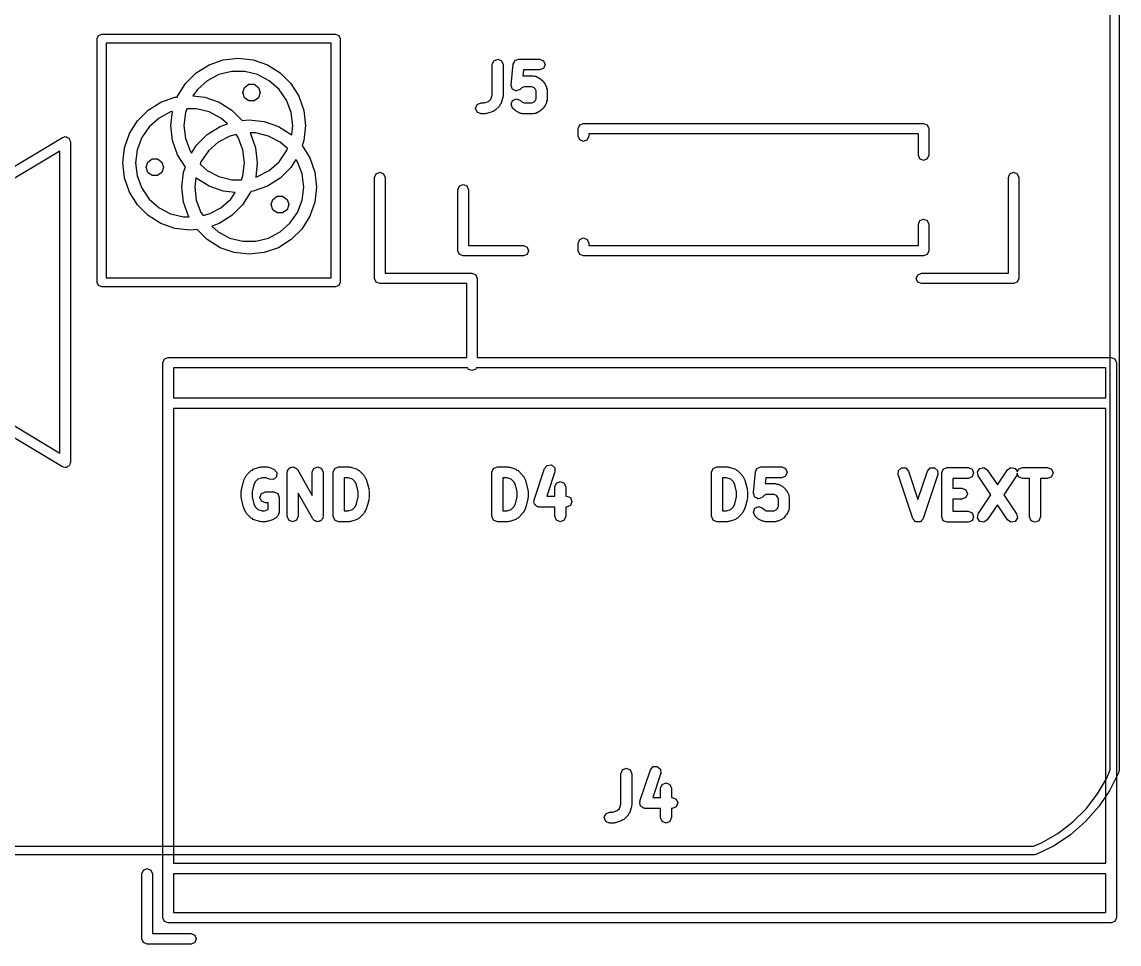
# Model space of a CAD drawing. Extents: x 111.8 to 136.4, y -131 to -94.3.
# Drawn here: x 123.94 to 136.44, y -131.04 to -120.54 of the extents above; entities that cross this region are included whole.
import ezdxf

# ---------------------------------------------------------------- set-up
doc = ezdxf.new("R2010")
doc.units = 0
doc.layers.add('BLACK', color=7, linetype='CONTINUOUS')

msp = doc.modelspace()

# ---------------------------------------------------------------- linework, layer by layer
at = {"layer": 'BLACK', "linetype": 'CONTINUOUS'}
for p, q in [((136.336, -129.053), (136.336, -96.3165)), ((136.436, -96.3066), (136.436, -129.063)), ((124.797, -120.73), (124.812, -120.695)), ((124.812, -120.695), (124.847, -120.68)), ((124.847, -120.68), (127.512, -120.68)), ((127.512, -120.68), (127.548, -120.695)), ((127.548, -120.695), (127.562, -120.73)), ((124.797, -123.505), (124.797, -120.73)), ((124.897, -120.78), (124.897, -123.455)), ((127.462, -120.78), (124.897, -120.78)), ((127.462, -123.455), (127.462, -120.78)), ((127.562, -120.73), (127.562, -123.505)), ((126.07, -121.029), (126.232, -120.973)), ((126.232, -120.973), (126.402, -120.954)), ((126.402, -120.954), (126.573, -120.973)), ((126.573, -120.973), (126.735, -121.029)), ((129.314, -120.981), (129.358, -120.962)), ((129.358, -120.962), (129.403, -120.981)), ((129.557, -120.976), (129.577, -120.97)), ((129.577, -120.97), (129.596, -120.962)), ((129.596, -120.962), (129.835, -120.962)), ((129.835, -120.962), (129.879, -120.981)), ((125.925, -121.121), (126.07, -121.029)), ((126.735, -121.029), (126.88, -121.121)), ((129.296, -121.025), (129.314, -120.981)), ((129.296, -121.372), (129.296, -121.025)), ((129.403, -120.981), (129.421, -121.025)), ((129.421, -121.025), (129.421, -121.382)), ((129.51, -121.257), (129.534, -121.019)), ((129.534, -121.019), (129.544, -121)), ((129.544, -121), (129.552, -120.981)), ((129.552, -120.981), (129.555, -120.979)), ((129.555, -120.979), (129.557, -120.976)), ((129.653, -121.087), (129.646, -121.153)), ((129.835, -121.087), (129.653, -121.087)), ((129.879, -121.069), (129.835, -121.087)), ((129.879, -120.981), (129.897, -121.025)), ((129.897, -121.025), (129.879, -121.069)), ((125.803, -121.242), (125.925, -121.121)), ((126.05, -121.209), (125.938, -121.308)), ((126.182, -121.139), (126.05, -121.209)), ((126.328, -121.104), (126.182, -121.139)), ((126.477, -121.104), (126.328, -121.104)), ((126.623, -121.139), (126.477, -121.104)), ((126.755, -121.209), (126.623, -121.139)), ((126.867, -121.308), (126.755, -121.209)), ((126.88, -121.121), (127.002, -121.242)), ((129.646, -121.153), (129.763, -121.153)), ((129.763, -121.153), (129.777, -121.158)), ((129.777, -121.158), (129.791, -121.159)), ((129.791, -121.159), (129.839, -121.183)), ((129.839, -121.183), (129.845, -121.191)), ((129.845, -121.191), (129.855, -121.195)), ((129.855, -121.195), (129.879, -121.219)), ((129.879, -121.219), (129.883, -121.228)), ((125.712, -121.387), (125.803, -121.242)), ((125.938, -121.308), (125.886, -121.382)), ((126.453, -121.345), (126.472, -121.286)), ((126.472, -121.404), (126.453, -121.345)), ((126.472, -121.286), (126.522, -121.25)), ((126.522, -121.25), (126.583, -121.25)), ((126.583, -121.25), (126.633, -121.286)), ((126.633, -121.286), (126.652, -121.345)), ((126.652, -121.345), (126.633, -121.404)), ((126.952, -121.431), (126.867, -121.308)), ((127.002, -121.242), (127.093, -121.387)), ((129.511, -121.26), (129.51, -121.257)), ((129.51, -121.263), (129.511, -121.26)), ((129.518, -121.282), (129.51, -121.263)), ((129.524, -121.302), (129.518, -121.282)), ((129.527, -121.304), (129.524, -121.302)), ((129.528, -121.307), (129.527, -121.304)), ((129.548, -121.315), (129.528, -121.307)), ((129.566, -121.325), (129.548, -121.315)), ((129.57, -121.324), (129.566, -121.325)), ((129.573, -121.325), (129.57, -121.324)), ((129.592, -121.317), (129.573, -121.325)), ((129.612, -121.311), (129.592, -121.317)), ((129.614, -121.308), (129.612, -121.311)), ((129.617, -121.307), (129.614, -121.308)), ((129.633, -121.29), (129.617, -121.307)), ((129.659, -121.278), (129.633, -121.29)), ((129.748, -121.278), (129.659, -121.278)), ((129.774, -121.29), (129.748, -121.278)), ((129.783, -121.3), (129.774, -121.29)), ((129.796, -121.325), (129.783, -121.3)), ((129.796, -121.415), (129.796, -121.325)), ((129.883, -121.228), (129.89, -121.235)), ((129.89, -121.235), (129.914, -121.283)), ((129.914, -121.283), (129.915, -121.297)), ((129.915, -121.297), (129.921, -121.311)), ((129.921, -121.311), (129.921, -121.43)), ((125.375, -121.546), (125.52, -121.454)), ((125.52, -121.454), (125.682, -121.398)), ((125.682, -121.398), (125.709, -121.395)), ((125.709, -121.395), (125.712, -121.387)), ((125.886, -121.382), (126.023, -121.398)), ((126.023, -121.398), (126.185, -121.454)), ((126.185, -121.454), (126.33, -121.546)), ((126.522, -121.44), (126.472, -121.404)), ((126.583, -121.44), (126.522, -121.44)), ((126.633, -121.404), (126.583, -121.44)), ((127.005, -121.571), (126.952, -121.431)), ((127.093, -121.387), (127.15, -121.549)), ((129.124, -121.481), (129.168, -121.462)), ((129.168, -121.462), (129.205, -121.462)), ((129.205, -121.462), (129.253, -121.446)), ((129.253, -121.446), (129.28, -121.42)), ((129.28, -121.42), (129.296, -121.372)), ((129.394, -121.473), (129.384, -121.484)), ((129.418, -121.402), (129.394, -121.473)), ((129.421, -121.382), (129.417, -121.391)), ((129.417, -121.391), (129.418, -121.402)), ((129.51, -121.477), (129.528, -121.433)), ((129.528, -121.433), (129.573, -121.415)), ((129.573, -121.415), (129.617, -121.433)), ((129.617, -121.433), (129.633, -121.45)), ((129.633, -121.45), (129.659, -121.462)), ((129.659, -121.462), (129.748, -121.462)), ((129.748, -121.462), (129.774, -121.45)), ((129.774, -121.45), (129.783, -121.44)), ((129.783, -121.44), (129.796, -121.415)), ((129.914, -121.458), (129.89, -121.505)), ((129.915, -121.443), (129.914, -121.458)), ((129.921, -121.43), (129.915, -121.443)), ((125.253, -121.667), (125.375, -121.546)), ((125.632, -121.564), (125.5, -121.634)), ((125.654, -121.559), (125.632, -121.564)), ((125.636, -121.72), (125.654, -121.559)), ((125.8, -121.571), (125.782, -121.72)), ((125.816, -121.529), (125.8, -121.571)), ((125.927, -121.529), (125.816, -121.529)), ((126.073, -121.564), (125.927, -121.529)), ((126.205, -121.634), (126.073, -121.564)), ((126.33, -121.546), (126.447, -121.663)), ((127.023, -121.72), (127.005, -121.571)), ((127.15, -121.549), (127.169, -121.72)), ((129.105, -121.525), (129.124, -121.481)), ((129.124, -121.569), (129.105, -121.525)), ((129.168, -121.587), (129.124, -121.569)), ((129.215, -121.587), (129.168, -121.587)), ((129.225, -121.583), (129.215, -121.587)), ((129.235, -121.584), (129.225, -121.583)), ((129.307, -121.56), (129.235, -121.584)), ((129.318, -121.551), (129.307, -121.56)), ((129.331, -121.545), (129.318, -121.551)), ((129.379, -121.498), (129.331, -121.545)), ((129.384, -121.484), (129.379, -121.498)), ((129.528, -121.521), (129.51, -121.477)), ((129.552, -121.545), (129.528, -121.521)), ((129.562, -121.549), (129.552, -121.545)), ((129.568, -121.557), (129.562, -121.549)), ((129.616, -121.581), (129.568, -121.557)), ((129.631, -121.582), (129.616, -121.581)), ((129.644, -121.587), (129.631, -121.582)), ((129.763, -121.587), (129.644, -121.587)), ((129.777, -121.582), (129.763, -121.587)), ((129.791, -121.581), (129.777, -121.582)), ((129.839, -121.557), (129.791, -121.581)), ((129.845, -121.549), (129.839, -121.557)), ((129.855, -121.545), (129.845, -121.549)), ((129.879, -121.521), (129.855, -121.545)), ((129.883, -121.512), (129.879, -121.521)), ((129.89, -121.505), (129.883, -121.512)), ((125.162, -121.812), (125.253, -121.667)), ((125.5, -121.634), (125.388, -121.733)), ((125.655, -121.891), (125.636, -121.72)), ((125.782, -121.72), (125.8, -121.869)), ((126.195, -121.729), (126.28, -121.7)), ((126.28, -121.7), (126.205, -121.634)), ((126.447, -121.663), (126.527, -121.654)), ((126.527, -121.654), (126.698, -121.673)), ((126.698, -121.673), (126.86, -121.729)), ((127.011, -121.826), (127.023, -121.72)), ((127.169, -121.72), (127.15, -121.891)), ((130.275, -121.755), (130.293, -121.713)), ((130.293, -121.713), (130.335, -121.695)), ((130.335, -121.695), (134.21, -121.695)), ((134.21, -121.695), (134.252, -121.713)), ((134.252, -121.713), (134.27, -121.755)), ((124.415, -121.851), (124.43, -121.845)), ((124.43, -121.845), (124.437, -121.848)), ((124.437, -121.848), (124.445, -121.847)), ((124.445, -121.847), (124.458, -121.856)), ((125.105, -121.974), (125.162, -121.812)), ((125.388, -121.733), (125.303, -121.856)), ((125.928, -121.942), (126.05, -121.821)), ((126.05, -121.821), (126.195, -121.729)), ((126.307, -121.839), (126.175, -121.909)), ((126.378, -121.822), (126.307, -121.839)), ((126.402, -121.856), (126.378, -121.822)), ((126.602, -121.804), (126.537, -121.804)), ((126.537, -121.804), (126.543, -121.812)), ((126.543, -121.812), (126.6, -121.974)), ((126.748, -121.839), (126.602, -121.804)), ((126.88, -121.909), (126.748, -121.839)), ((126.86, -121.729), (127.005, -121.821)), ((127.005, -121.821), (127.011, -121.826)), ((130.275, -121.842), (130.275, -121.755)), ((130.293, -121.884), (130.275, -121.842)), ((130.395, -121.842), (130.377, -121.884)), ((134.15, -121.815), (130.395, -121.815)), ((130.395, -121.815), (130.395, -121.842)), ((134.15, -122.056), (134.15, -121.815)), ((134.27, -121.755), (134.27, -122.056)), ((123.49, -122.399), (124.399, -121.854)), ((124.399, -121.854), (124.415, -121.851)), ((124.458, -121.856), (124.472, -121.863)), ((124.472, -121.863), (124.475, -121.87)), ((124.475, -121.87), (124.481, -121.874)), ((124.481, -121.874), (124.484, -121.89)), ((124.484, -121.89), (124.49, -121.905)), ((124.49, -121.905), (124.49, -125.555)), ((125.086, -122.145), (125.105, -121.974)), ((125.303, -121.856), (125.25, -121.996)), ((125.712, -122.053), (125.655, -121.891)), ((125.8, -121.869), (125.853, -122.009)), ((125.87, -122.034), (125.928, -121.942)), ((126.175, -121.909), (126.063, -122.008)), ((126.455, -121.996), (126.402, -121.856)), ((126.6, -121.974), (126.619, -122.145)), ((126.963, -121.982), (126.88, -121.909)), ((127.15, -121.891), (127.13, -121.947)), ((127.13, -121.947), (127.218, -122.087)), ((130.335, -121.902), (130.293, -121.884)), ((130.377, -121.884), (130.335, -121.902)), ((124.37, -122.011), (123.461, -122.556)), ((124.37, -125.449), (124.37, -122.011)), ((125.25, -121.996), (125.232, -122.145)), ((125.372, -122.136), (125.422, -122.1)), ((125.422, -122.1), (125.483, -122.1)), ((125.483, -122.1), (125.533, -122.136)), ((125.8, -122.193), (125.712, -122.053)), ((125.853, -122.009), (125.87, -122.034)), ((126.063, -122.008), (125.978, -122.131)), ((126.473, -122.145), (126.455, -121.996)), ((126.867, -122.132), (126.952, -122.009)), ((126.952, -122.009), (126.963, -121.982)), ((127.218, -122.087), (127.275, -122.249)), ((134.168, -122.098), (134.15, -122.056)), ((134.21, -122.116), (134.168, -122.098)), ((134.252, -122.098), (134.21, -122.116)), ((134.27, -122.056), (134.252, -122.098)), ((125.105, -122.316), (125.086, -122.145)), ((125.232, -122.145), (125.25, -122.294)), ((125.352, -122.195), (125.372, -122.136)), ((125.372, -122.254), (125.352, -122.195)), ((125.533, -122.136), (125.552, -122.195)), ((125.552, -122.195), (125.533, -122.254)), ((125.78, -122.249), (125.8, -122.193)), ((125.978, -122.131), (125.967, -122.158)), ((125.967, -122.158), (126.05, -122.231)), ((126.455, -122.294), (126.473, -122.145)), ((126.619, -122.145), (126.601, -122.306)), ((126.755, -122.231), (126.867, -122.132)), ((127.002, -122.198), (126.88, -122.319)), ((127.06, -122.106), (127.002, -122.198)), ((127.077, -122.131), (127.06, -122.106)), ((127.13, -122.271), (127.077, -122.131)), ((125.162, -122.478), (125.105, -122.316)), ((125.25, -122.294), (125.303, -122.434)), ((125.422, -122.29), (125.372, -122.254)), ((125.483, -122.29), (125.422, -122.29)), ((125.533, -122.254), (125.483, -122.29)), ((125.761, -122.42), (125.78, -122.249)), ((125.919, -122.314), (125.907, -122.42)), ((125.925, -122.319), (125.919, -122.314)), ((126.07, -122.411), (125.925, -122.319)), ((126.05, -122.231), (126.182, -122.301)), ((126.182, -122.301), (126.328, -122.336)), ((126.328, -122.336), (126.439, -122.336)), ((126.439, -122.336), (126.455, -122.294)), ((126.601, -122.306), (126.623, -122.301)), ((126.623, -122.301), (126.755, -122.231)), ((126.88, -122.319), (126.735, -122.411)), ((127.148, -122.42), (127.13, -122.271)), ((127.275, -122.249), (127.294, -122.42)), ((127.955, -122.31), (127.973, -122.268)), ((127.955, -123.46), (127.955, -122.31)), ((127.973, -122.268), (128.015, -122.25)), ((128.015, -122.25), (128.057, -122.268)), ((128.057, -122.268), (128.075, -122.31)), ((128.075, -122.31), (128.075, -123.4)), ((135.175, -122.31), (135.193, -122.268)), ((135.175, -123.4), (135.175, -122.31)), ((135.193, -122.268), (135.235, -122.25)), ((135.235, -122.25), (135.277, -122.268)), ((135.277, -122.268), (135.295, -122.31)), ((135.295, -122.31), (135.295, -123.46)), ((125.303, -122.434), (125.388, -122.557)), ((125.78, -122.591), (125.761, -122.42)), ((125.907, -122.42), (125.925, -122.569)), ((126.232, -122.467), (126.07, -122.411)), ((126.369, -122.483), (126.232, -122.467)), ((126.546, -122.47), (126.543, -122.478)), ((126.573, -122.467), (126.546, -122.47)), ((126.735, -122.411), (126.573, -122.467)), ((127.13, -122.569), (127.148, -122.42)), ((127.294, -122.42), (127.275, -122.591)), ((128.905, -122.45), (128.923, -122.408)), ((128.905, -123.145), (128.905, -122.45)), ((128.923, -122.408), (128.965, -122.39)), ((128.965, -122.39), (129.007, -122.408)), ((129.007, -122.408), (129.025, -122.45)), ((129.025, -122.45), (129.025, -123.085)), ((125.253, -122.623), (125.162, -122.478)), ((125.388, -122.557), (125.5, -122.656)), ((125.837, -122.753), (125.78, -122.591)), ((125.925, -122.569), (125.978, -122.709)), ((126.205, -122.656), (126.317, -122.557)), ((126.317, -122.557), (126.369, -122.483)), ((126.543, -122.478), (126.452, -122.623)), ((126.777, -122.62), (126.797, -122.561)), ((126.797, -122.561), (126.847, -122.525)), ((126.847, -122.525), (126.908, -122.525)), ((126.908, -122.525), (126.958, -122.561)), ((126.958, -122.561), (126.977, -122.62)), ((127.077, -122.709), (127.13, -122.569)), ((127.275, -122.591), (127.218, -122.753)), ((125.375, -122.744), (125.253, -122.623)), ((125.5, -122.656), (125.632, -122.726)), ((125.978, -122.709), (126.002, -122.743)), ((126.073, -122.726), (126.205, -122.656)), ((126.452, -122.623), (126.33, -122.744)), ((126.797, -122.679), (126.777, -122.62)), ((126.847, -122.715), (126.797, -122.679)), ((126.908, -122.715), (126.847, -122.715)), ((126.958, -122.679), (126.908, -122.715)), ((126.977, -122.62), (126.958, -122.679)), ((126.992, -122.832), (127.077, -122.709)), ((125.52, -122.836), (125.375, -122.744)), ((125.682, -122.892), (125.52, -122.836)), ((125.632, -122.726), (125.778, -122.761)), ((125.778, -122.761), (125.843, -122.761)), ((125.843, -122.761), (125.837, -122.753)), ((126.002, -122.743), (126.073, -122.726)), ((126.185, -122.836), (126.1, -122.865)), ((126.33, -122.744), (126.185, -122.836)), ((126.88, -122.931), (126.992, -122.832)), ((127.218, -122.753), (127.127, -122.898)), ((134.15, -122.844), (134.168, -122.802)), ((134.15, -123.085), (134.15, -122.844)), ((134.168, -122.802), (134.21, -122.784)), ((134.21, -122.784), (134.252, -122.802)), ((134.252, -122.802), (134.27, -122.844)), ((134.27, -122.844), (134.27, -123.145)), ((125.852, -122.911), (125.682, -122.892)), ((125.933, -122.902), (125.852, -122.911)), ((126.05, -123.019), (125.933, -122.902)), ((126.1, -122.865), (126.175, -122.931)), ((126.175, -122.931), (126.307, -123.001)), ((126.748, -123.001), (126.88, -122.931)), ((127.127, -122.898), (127.005, -123.019)), ((126.195, -123.111), (126.05, -123.019)), ((126.307, -123.001), (126.453, -123.036)), ((126.453, -123.036), (126.602, -123.036)), ((126.602, -123.036), (126.748, -123.001)), ((127.005, -123.019), (126.86, -123.111)), ((129.025, -123.085), (129.65, -123.085)), ((129.65, -123.085), (129.692, -123.103)), ((130.275, -123.058), (130.293, -123.016)), ((130.275, -123.145), (130.275, -123.058)), ((130.293, -123.016), (130.335, -122.998)), ((130.335, -122.998), (130.377, -123.016)), ((130.377, -123.016), (130.395, -123.058)), ((130.395, -123.058), (130.395, -123.085)), ((130.395, -123.085), (134.15, -123.085)), ((126.357, -123.167), (126.195, -123.111)), ((126.527, -123.186), (126.357, -123.167)), ((126.698, -123.167), (126.527, -123.186)), ((126.86, -123.111), (126.698, -123.167)), ((128.923, -123.187), (128.905, -123.145)), ((128.905, -123.145), (128.905, -123.145)), ((128.965, -123.205), (128.923, -123.187)), ((129.65, -123.205), (128.965, -123.205)), ((129.692, -123.187), (129.65, -123.205)), ((129.692, -123.103), (129.71, -123.145)), ((129.71, -123.145), (129.692, -123.187)), ((130.293, -123.187), (130.275, -123.145)), ((130.335, -123.205), (130.293, -123.187)), ((134.21, -123.205), (130.335, -123.205)), ((134.252, -123.187), (134.21, -123.205)), ((134.27, -123.145), (134.252, -123.187)), ((124.897, -123.455), (127.462, -123.455)), ((127.973, -123.502), (127.955, -123.46)), ((128.075, -123.4), (129.065, -123.4)), ((129.065, -123.4), (129.107, -123.418)), ((129.107, -123.418), (129.125, -123.46)), ((129.125, -123.46), (129.125, -124.36)), ((134.125, -123.46), (134.143, -123.418)), ((134.143, -123.502), (134.125, -123.46)), ((134.143, -123.418), (134.185, -123.4)), ((134.185, -123.4), (135.175, -123.4)), ((135.295, -123.46), (135.277, -123.502)), ((124.812, -123.54), (124.797, -123.505)), ((124.847, -123.555), (124.812, -123.54)), ((127.512, -123.555), (124.847, -123.555)), ((127.548, -123.54), (127.512, -123.555)), ((127.562, -123.505), (127.548, -123.54)), ((128.015, -123.52), (127.973, -123.502)), ((129.005, -123.52), (128.015, -123.52)), ((129.005, -124.36), (129.005, -123.52)), ((134.185, -123.52), (134.143, -123.502)), ((135.235, -123.52), (134.185, -123.52)), ((135.277, -123.502), (135.235, -123.52)), ((125.545, -124.42), (125.563, -124.378)), ((125.545, -130.74), (125.545, -124.42)), ((125.563, -124.378), (125.605, -124.36)), ((125.605, -124.36), (129.005, -124.36)), ((129.125, -124.36), (136.345, -124.36)), ((136.345, -124.36), (136.387, -124.378)), ((136.387, -124.378), (136.405, -124.42)), ((136.405, -124.42), (136.405, -130.74)), ((129.017, -124.48), (125.665, -124.48)), ((125.665, -124.48), (125.665, -124.82)), ((129.023, -124.492), (129.017, -124.48)), ((129.065, -124.51), (129.023, -124.492)), ((129.107, -124.492), (129.065, -124.51)), ((129.113, -124.48), (129.107, -124.492)), ((136.285, -124.48), (129.113, -124.48)), ((136.285, -124.82), (136.285, -124.48)), ((125.665, -124.82), (136.285, -124.82)), ((123.461, -124.904), (124.37, -125.449)), ((125.665, -124.94), (125.665, -130.12)), ((136.285, -124.94), (125.665, -124.94)), ((136.285, -130.12), (136.285, -124.94)), ((124.399, -125.606), (123.49, -125.061)), ((124.472, -125.597), (124.458, -125.604)), ((124.475, -125.59), (124.472, -125.597)), ((124.481, -125.586), (124.475, -125.59)), ((124.484, -125.57), (124.481, -125.586)), ((124.49, -125.555), (124.484, -125.57)), ((129.892, -125.625), (129.923, -125.589)), ((129.923, -125.589), (129.971, -125.585)), ((129.971, -125.585), (130.007, -125.617)), ((124.415, -125.609), (124.399, -125.606)), ((124.43, -125.615), (124.415, -125.609)), ((124.437, -125.612), (124.43, -125.615)), ((124.445, -125.613), (124.437, -125.612)), ((124.458, -125.604), (124.445, -125.613)), ((126.466, -125.759), (126.49, -125.712)), ((126.49, -125.712), (126.498, -125.705)), ((126.498, -125.705), (126.502, -125.696)), ((126.502, -125.696), (126.549, -125.648)), ((126.549, -125.648), (126.563, -125.642)), ((126.563, -125.642), (126.574, -125.633)), ((126.574, -125.633), (126.645, -125.609)), ((126.645, -125.609), (126.655, -125.61)), ((126.655, -125.61), (126.665, -125.606)), ((126.665, -125.606), (126.736, -125.606)), ((126.736, -125.606), (126.75, -125.611)), ((126.75, -125.611), (126.764, -125.612)), ((126.764, -125.612), (126.812, -125.636)), ((126.84, -125.72), (126.804, -125.751)), ((126.812, -125.636), (126.843, -125.672)), ((126.843, -125.672), (126.84, -125.72)), ((126.96, -125.668), (126.963, -125.66)), ((126.96, -126.168), (126.96, -125.668)), ((126.962, -125.652), (126.972, -125.639)), ((126.963, -125.66), (126.962, -125.652)), ((126.972, -125.639), (126.978, -125.624)), ((126.978, -125.624), (126.986, -125.621)), ((126.986, -125.621), (126.991, -125.614)), ((126.991, -125.614), (127.007, -125.612)), ((127.007, -125.612), (127.022, -125.606)), ((127.022, -125.606), (127.03, -125.609)), ((127.03, -125.609), (127.039, -125.608)), ((127.039, -125.608), (127.051, -125.618)), ((127.051, -125.618), (127.066, -125.624)), ((127.066, -125.624), (127.07, -125.632)), ((127.07, -125.632), (127.076, -125.637)), ((127.076, -125.637), (127.245, -125.933)), ((127.245, -125.668), (127.264, -125.624)), ((127.245, -125.933), (127.245, -125.668)), ((127.264, -125.624), (127.308, -125.606)), ((127.308, -125.606), (127.352, -125.624)), ((127.352, -125.624), (127.37, -125.668)), ((127.37, -125.668), (127.37, -126.168)), ((127.483, -125.668), (127.502, -125.624)), ((127.483, -126.168), (127.483, -125.668)), ((127.502, -125.624), (127.546, -125.606)), ((127.546, -125.606), (127.665, -125.606)), ((127.665, -125.606), (127.675, -125.61)), ((127.675, -125.61), (127.685, -125.609)), ((127.685, -125.609), (127.756, -125.633)), ((127.756, -125.633), (127.767, -125.642)), ((127.767, -125.642), (127.781, -125.648)), ((127.781, -125.648), (127.828, -125.696)), ((127.828, -125.696), (127.832, -125.705)), ((127.832, -125.705), (127.84, -125.712)), ((127.84, -125.712), (127.864, -125.759)), ((129.293, -125.668), (129.312, -125.624)), ((129.293, -126.168), (129.293, -125.668)), ((129.312, -125.624), (129.356, -125.606)), ((129.356, -125.606), (129.475, -125.606)), ((129.475, -125.606), (129.485, -125.61)), ((129.485, -125.61), (129.495, -125.609)), ((129.495, -125.609), (129.566, -125.633)), ((129.566, -125.633), (129.577, -125.642)), ((129.577, -125.642), (129.591, -125.648)), ((129.591, -125.648), (129.638, -125.696)), ((129.638, -125.696), (129.642, -125.705)), ((129.642, -125.705), (129.65, -125.712)), ((129.65, -125.712), (129.674, -125.759)), ((129.773, -125.982), (129.892, -125.625)), ((130.01, -125.664), (129.919, -125.939)), ((130.007, -125.617), (130.01, -125.664)), ((131.793, -125.668), (131.812, -125.624)), ((131.793, -126.168), (131.793, -125.668)), ((131.812, -125.624), (131.856, -125.606)), ((131.856, -125.606), (131.975, -125.606)), ((131.975, -125.606), (131.985, -125.61)), ((131.985, -125.61), (131.995, -125.609)), ((131.995, -125.609), (132.066, -125.633)), ((132.066, -125.633), (132.077, -125.642)), ((132.077, -125.642), (132.091, -125.648)), ((132.091, -125.648), (132.138, -125.696)), ((132.138, -125.696), (132.142, -125.705)), ((132.142, -125.705), (132.15, -125.712)), ((132.15, -125.712), (132.174, -125.759)), ((132.27, -125.9), (132.294, -125.662)), ((132.294, -125.662), (132.304, -125.644)), ((132.304, -125.644), (132.312, -125.624)), ((132.312, -125.624), (132.315, -125.623)), ((132.315, -125.623), (132.316, -125.62)), ((132.316, -125.62), (132.337, -125.614)), ((132.337, -125.614), (132.356, -125.606)), ((132.356, -125.606), (132.594, -125.606)), ((132.594, -125.606), (132.638, -125.624)), ((132.638, -125.713), (132.594, -125.731)), ((132.638, -125.624), (132.657, -125.668)), ((132.657, -125.668), (132.638, -125.713)), ((133.919, -125.695), (133.923, -125.647)), ((134.086, -126.195), (133.919, -125.695)), ((133.923, -125.647), (133.959, -125.616)), ((133.959, -125.616), (134.007, -125.619)), ((134.007, -125.619), (134.038, -125.655)), ((134.038, -125.655), (134.145, -125.977)), ((134.145, -125.977), (134.253, -125.655)), ((134.371, -125.695), (134.205, -126.195)), ((134.253, -125.655), (134.284, -125.619)), ((134.284, -125.619), (134.332, -125.616)), ((134.332, -125.616), (134.368, -125.647)), ((134.368, -125.647), (134.371, -125.695)), ((134.416, -125.675), (134.434, -125.631)), ((134.416, -126.175), (134.416, -125.675)), ((134.434, -125.631), (134.479, -125.612)), ((134.479, -125.612), (134.717, -125.612)), ((134.717, -125.612), (134.761, -125.631)), ((134.761, -125.719), (134.717, -125.737)), ((134.761, -125.631), (134.779, -125.675)), ((134.779, -125.675), (134.761, -125.719)), ((134.822, -125.663), (134.849, -125.623)), ((134.831, -125.709), (134.822, -125.663)), ((134.975, -125.925), (134.831, -125.709)), ((134.849, -125.623), (134.896, -125.614)), ((134.896, -125.614), (134.935, -125.64)), ((134.935, -125.64), (135.05, -125.812)), ((135.05, -125.812), (135.165, -125.64)), ((135.269, -125.709), (135.125, -125.925)), ((135.165, -125.64), (135.204, -125.614)), ((135.204, -125.614), (135.251, -125.623)), ((135.251, -125.623), (135.278, -125.663)), ((135.275, -125.679), (135.269, -125.709)), ((135.292, -125.719), (135.275, -125.679)), ((135.278, -125.664), (135.292, -125.631)), ((135.278, -125.663), (135.278, -125.664)), ((135.292, -125.631), (135.336, -125.612)), ((135.336, -125.737), (135.292, -125.719)), ((135.336, -125.612), (135.621, -125.612)), ((135.621, -125.612), (135.666, -125.631)), ((135.666, -125.719), (135.621, -125.737)), ((135.666, -125.631), (135.684, -125.675)), ((135.684, -125.675), (135.666, -125.719)), ((126.438, -125.867), (126.462, -125.772)), ((126.462, -125.772), (126.466, -125.766)), ((126.466, -125.766), (126.466, -125.759)), ((126.581, -125.809), (126.561, -125.89)), ((126.597, -125.777), (126.581, -125.809)), ((126.627, -125.747), (126.597, -125.777)), ((126.675, -125.731), (126.627, -125.747)), ((126.722, -125.731), (126.675, -125.731)), ((126.756, -125.748), (126.722, -125.731)), ((126.804, -125.751), (126.756, -125.748)), ((127.655, -125.731), (127.608, -125.731)), ((127.608, -125.731), (127.608, -126.106)), ((127.703, -125.747), (127.655, -125.731)), ((127.733, -125.777), (127.703, -125.747)), ((127.749, -125.809), (127.733, -125.777)), ((127.769, -125.89), (127.749, -125.809)), ((127.864, -125.759), (127.864, -125.766)), ((127.864, -125.766), (127.868, -125.772)), ((127.868, -125.772), (127.892, -125.867)), ((129.465, -125.731), (129.418, -125.731)), ((129.418, -125.731), (129.418, -126.106)), ((129.513, -125.747), (129.465, -125.731)), ((129.543, -125.777), (129.513, -125.747)), ((129.559, -125.809), (129.543, -125.777)), ((129.579, -125.89), (129.559, -125.809)), ((129.674, -125.759), (129.674, -125.766)), ((129.674, -125.766), (129.678, -125.772)), ((129.678, -125.772), (129.702, -125.867)), ((130.008, -125.835), (130.026, -125.791)), ((130.008, -125.939), (130.008, -125.835)), ((130.026, -125.791), (130.07, -125.772)), ((130.07, -125.772), (130.114, -125.791)), ((130.114, -125.791), (130.133, -125.835)), ((130.133, -125.835), (130.133, -125.939)), ((131.965, -125.731), (131.918, -125.731)), ((131.918, -125.731), (131.918, -126.106)), ((132.013, -125.747), (131.965, -125.731)), ((132.043, -125.777), (132.013, -125.747)), ((132.059, -125.809), (132.043, -125.777)), ((132.079, -125.89), (132.059, -125.809)), ((132.174, -125.759), (132.174, -125.766)), ((132.174, -125.766), (132.178, -125.772)), ((132.178, -125.772), (132.202, -125.867)), ((132.413, -125.731), (132.406, -125.796)), ((132.406, -125.796), (132.523, -125.796)), ((132.594, -125.731), (132.413, -125.731)), ((132.523, -125.796), (132.536, -125.802)), ((132.536, -125.802), (132.551, -125.803)), ((132.551, -125.803), (132.598, -125.827)), ((132.598, -125.827), (132.605, -125.834)), ((132.605, -125.834), (132.614, -125.838)), ((132.614, -125.838), (132.638, -125.862)), ((134.717, -125.737), (134.541, -125.737)), ((134.541, -125.737), (134.541, -125.85)), ((135.416, -125.737), (135.336, -125.737)), ((135.416, -126.175), (135.416, -125.737)), ((135.621, -125.737), (135.541, -125.737)), ((135.541, -125.737), (135.541, -126.175)), ((126.436, -125.883), (126.439, -125.875)), ((126.436, -125.954), (126.436, -125.883)), ((126.439, -125.961), (126.436, -125.954)), ((126.439, -125.875), (126.438, -125.867)), ((126.438, -125.969), (126.439, -125.961)), ((126.462, -126.064), (126.438, -125.969)), ((126.561, -125.89), (126.561, -125.946)), ((126.561, -125.946), (126.581, -126.027)), ((126.65, -125.954), (126.668, -125.91)), ((126.668, -125.998), (126.65, -125.954)), ((126.668, -125.91), (126.713, -125.892)), ((126.713, -125.892), (126.808, -125.892)), ((126.808, -125.892), (126.852, -125.91)), ((126.852, -125.91), (126.87, -125.954)), ((126.87, -125.954), (126.87, -126.121)), ((127.254, -126.199), (127.085, -125.904)), ((127.085, -125.904), (127.085, -126.168)), ((127.749, -126.027), (127.769, -125.946)), ((127.769, -125.946), (127.769, -125.89)), ((127.892, -125.969), (127.868, -126.064)), ((127.892, -125.867), (127.891, -125.875)), ((127.891, -125.875), (127.894, -125.883)), ((127.894, -125.954), (127.891, -125.961)), ((127.891, -125.961), (127.892, -125.969)), ((127.894, -125.883), (127.894, -125.954)), ((129.559, -126.027), (129.579, -125.946)), ((129.579, -125.946), (129.579, -125.89)), ((129.702, -125.969), (129.678, -126.064)), ((129.702, -125.867), (129.701, -125.875)), ((129.701, -125.875), (129.704, -125.883)), ((129.704, -125.954), (129.701, -125.961)), ((129.701, -125.961), (129.702, -125.969)), ((129.704, -125.883), (129.704, -125.954)), ((129.919, -125.939), (130.008, -125.939)), ((130.133, -125.939), (130.142, -125.939)), ((130.142, -125.939), (130.186, -125.957)), ((130.186, -125.957), (130.204, -126.002)), ((132.059, -126.027), (132.079, -125.946)), ((132.079, -125.946), (132.079, -125.89)), ((132.202, -125.969), (132.178, -126.064)), ((132.202, -125.867), (132.201, -125.875)), ((132.201, -125.875), (132.204, -125.883)), ((132.204, -125.954), (132.201, -125.961)), ((132.201, -125.961), (132.202, -125.969)), ((132.204, -125.883), (132.204, -125.954)), ((132.271, -125.903), (132.27, -125.9)), ((132.27, -125.906), (132.271, -125.903)), ((132.278, -125.926), (132.27, -125.906)), ((132.284, -125.946), (132.278, -125.926)), ((132.287, -125.948), (132.284, -125.946)), ((132.288, -125.951), (132.287, -125.948)), ((132.307, -125.959), (132.288, -125.951)), ((132.326, -125.969), (132.307, -125.959)), ((132.329, -125.968), (132.326, -125.969)), ((132.332, -125.969), (132.329, -125.968)), ((132.352, -125.961), (132.332, -125.969)), ((132.372, -125.955), (132.352, -125.961)), ((132.373, -125.952), (132.372, -125.955)), ((132.376, -125.951), (132.373, -125.952)), ((132.393, -125.934), (132.376, -125.951)), ((132.418, -125.921), (132.393, -125.934)), ((132.508, -125.921), (132.418, -125.921)), ((132.533, -125.934), (132.508, -125.921)), ((132.543, -125.943), (132.533, -125.934)), ((132.555, -125.969), (132.543, -125.943)), ((132.555, -126.058), (132.555, -125.969)), ((132.638, -125.862), (132.642, -125.872)), ((132.642, -125.872), (132.65, -125.878)), ((132.65, -125.878), (132.674, -125.926)), ((132.674, -125.926), (132.675, -125.941)), ((132.675, -125.941), (132.68, -125.954)), ((132.68, -125.954), (132.68, -126.073)), ((134.541, -125.85), (134.645, -125.85)), ((134.645, -125.85), (134.689, -125.869)), ((134.689, -125.957), (134.645, -125.975)), ((134.689, -125.869), (134.708, -125.913)), ((134.708, -125.913), (134.689, -125.957)), ((134.831, -126.14), (134.975, -125.925)), ((135.125, -125.925), (135.269, -126.14)), ((126.466, -126.07), (126.462, -126.064)), ((126.466, -126.077), (126.466, -126.07)), ((126.49, -126.125), (126.466, -126.077)), ((126.581, -126.027), (126.597, -126.06)), ((126.597, -126.06), (126.627, -126.09)), ((126.627, -126.09), (126.675, -126.106)), ((126.713, -126.017), (126.668, -125.998)), ((126.702, -126.106), (126.745, -126.092)), ((126.745, -126.017), (126.713, -126.017)), ((126.745, -126.092), (126.745, -126.017)), ((127.655, -126.106), (127.703, -126.09)), ((127.703, -126.09), (127.733, -126.06)), ((127.733, -126.06), (127.749, -126.027)), ((127.864, -126.077), (127.84, -126.125)), ((127.868, -126.064), (127.864, -126.07)), ((127.864, -126.07), (127.864, -126.077)), ((129.465, -126.106), (129.513, -126.09)), ((129.513, -126.09), (129.543, -126.06)), ((129.543, -126.06), (129.559, -126.027)), ((129.674, -126.077), (129.65, -126.125)), ((129.678, -126.064), (129.674, -126.07)), ((129.674, -126.07), (129.674, -126.077)), ((129.77, -126.002), (129.774, -125.992)), ((129.775, -126.015), (129.77, -126.002)), ((129.774, -125.992), (129.773, -125.982)), ((129.776, -126.03), (129.775, -126.015)), ((129.784, -126.036), (129.776, -126.03)), ((129.788, -126.046), (129.784, -126.036)), ((129.801, -126.051), (129.788, -126.046)), ((129.812, -126.061), (129.801, -126.051)), ((129.823, -126.06), (129.812, -126.061)), ((129.832, -126.064), (129.823, -126.06)), ((130.008, -126.064), (129.832, -126.064)), ((130.008, -126.168), (130.008, -126.064)), ((130.142, -126.064), (130.133, -126.064)), ((130.133, -126.064), (130.133, -126.168)), ((130.186, -126.046), (130.142, -126.064)), ((130.204, -126.002), (130.186, -126.046)), ((131.965, -126.106), (132.013, -126.09)), ((132.013, -126.09), (132.043, -126.06)), ((132.043, -126.06), (132.059, -126.027)), ((132.174, -126.077), (132.15, -126.125)), ((132.178, -126.064), (132.174, -126.07)), ((132.174, -126.07), (132.174, -126.077)), ((132.27, -126.121), (132.288, -126.076)), ((132.288, -126.076), (132.332, -126.058)), ((132.332, -126.058), (132.376, -126.076)), ((132.376, -126.076), (132.393, -126.093)), ((132.393, -126.093), (132.418, -126.106)), ((132.508, -126.106), (132.533, -126.093)), ((132.533, -126.093), (132.543, -126.084)), ((132.543, -126.084), (132.555, -126.058)), ((132.675, -126.087), (132.674, -126.101)), ((132.68, -126.073), (132.675, -126.087)), ((134.645, -125.975), (134.541, -125.975)), ((134.541, -125.975), (134.541, -126.112)), ((135.05, -126.037), (134.935, -126.209)), ((135.165, -126.209), (135.05, -126.037)), ((126.498, -126.132), (126.49, -126.125)), ((126.502, -126.141), (126.498, -126.132)), ((126.549, -126.189), (126.502, -126.141)), ((126.563, -126.194), (126.549, -126.189)), ((126.574, -126.204), (126.563, -126.194)), ((126.645, -126.228), (126.574, -126.204)), ((126.675, -126.106), (126.702, -126.106)), ((126.804, -126.204), (126.732, -126.228)), ((126.815, -126.194), (126.804, -126.204)), ((126.828, -126.189), (126.815, -126.194)), ((126.852, -126.165), (126.828, -126.189)), ((126.86, -126.145), (126.852, -126.165)), ((126.87, -126.121), (126.86, -126.145)), ((126.978, -126.213), (126.96, -126.168)), ((127.022, -126.231), (126.978, -126.213)), ((127.066, -126.213), (127.022, -126.231)), ((127.085, -126.168), (127.066, -126.213)), ((127.26, -126.205), (127.254, -126.199)), ((127.264, -126.213), (127.26, -126.205)), ((127.279, -126.219), (127.264, -126.213)), ((127.291, -126.229), (127.279, -126.219)), ((127.339, -126.223), (127.323, -126.225)), ((127.344, -126.216), (127.339, -126.223)), ((127.352, -126.213), (127.344, -126.216)), ((127.358, -126.198), (127.352, -126.213)), ((127.368, -126.185), (127.358, -126.198)), ((127.37, -126.168), (127.367, -126.176)), ((127.367, -126.176), (127.368, -126.185)), ((127.502, -126.213), (127.483, -126.168)), ((127.483, -126.168), (127.483, -126.168)), ((127.546, -126.231), (127.502, -126.213)), ((127.608, -126.106), (127.655, -126.106)), ((127.756, -126.204), (127.685, -126.228)), ((127.767, -126.194), (127.756, -126.204)), ((127.781, -126.189), (127.767, -126.194)), ((127.828, -126.141), (127.781, -126.189)), ((127.832, -126.132), (127.828, -126.141)), ((127.84, -126.125), (127.832, -126.132)), ((129.312, -126.213), (129.293, -126.168)), ((129.293, -126.168), (129.293, -126.168)), ((129.356, -126.231), (129.312, -126.213)), ((129.418, -126.106), (129.465, -126.106)), ((129.566, -126.204), (129.495, -126.228)), ((129.577, -126.194), (129.566, -126.204)), ((129.591, -126.189), (129.577, -126.194)), ((129.638, -126.141), (129.591, -126.189)), ((129.642, -126.132), (129.638, -126.141)), ((129.65, -126.125), (129.642, -126.132)), ((130.026, -126.213), (130.008, -126.168)), ((130.07, -126.231), (130.026, -126.213)), ((130.114, -126.213), (130.07, -126.231)), ((130.133, -126.168), (130.114, -126.213)), ((131.812, -126.213), (131.793, -126.168)), ((131.793, -126.168), (131.793, -126.168)), ((131.856, -126.231), (131.812, -126.213)), ((131.918, -126.106), (131.965, -126.106)), ((132.066, -126.204), (131.995, -126.228)), ((132.077, -126.194), (132.066, -126.204)), ((132.091, -126.189), (132.077, -126.194)), ((132.138, -126.141), (132.091, -126.189)), ((132.142, -126.132), (132.138, -126.141)), ((132.15, -126.125), (132.142, -126.132)), ((132.288, -126.165), (132.27, -126.121)), ((132.312, -126.189), (132.288, -126.165)), ((132.321, -126.193), (132.312, -126.189)), ((132.328, -126.2), (132.321, -126.193)), ((132.376, -126.224), (132.328, -126.2)), ((132.39, -126.225), (132.376, -126.224)), ((132.418, -126.106), (132.508, -126.106)), ((132.551, -126.224), (132.536, -126.225)), ((132.598, -126.2), (132.551, -126.224)), ((132.605, -126.193), (132.598, -126.2)), ((132.614, -126.189), (132.605, -126.193)), ((132.638, -126.165), (132.614, -126.189)), ((132.642, -126.155), (132.638, -126.165)), ((132.65, -126.149), (132.642, -126.155)), ((132.674, -126.101), (132.65, -126.149)), ((134.089, -126.198), (134.086, -126.195)), ((134.089, -126.203), (134.089, -126.198)), ((134.104, -126.216), (134.089, -126.203)), ((134.117, -126.231), (134.104, -126.216)), ((134.186, -126.216), (134.173, -126.231)), ((134.201, -126.203), (134.186, -126.216)), ((134.205, -126.195), (134.201, -126.198)), ((134.201, -126.198), (134.201, -126.203)), ((134.434, -126.219), (134.416, -126.175)), ((134.479, -126.237), (134.434, -126.219)), ((134.541, -126.112), (134.717, -126.112)), ((134.717, -126.112), (134.761, -126.131)), ((134.761, -126.219), (134.717, -126.237)), ((134.761, -126.131), (134.779, -126.175)), ((134.779, -126.175), (134.761, -126.219)), ((134.822, -126.187), (134.831, -126.14)), ((134.849, -126.227), (134.822, -126.187)), ((134.935, -126.209), (134.896, -126.236)), ((135.204, -126.236), (135.165, -126.209)), ((135.278, -126.187), (135.251, -126.227)), ((135.269, -126.14), (135.278, -126.187)), ((135.434, -126.219), (135.416, -126.175)), ((135.479, -126.237), (135.434, -126.219)), ((135.523, -126.219), (135.479, -126.237)), ((135.541, -126.175), (135.523, -126.219)), ((126.655, -126.227), (126.645, -126.228)), ((126.665, -126.231), (126.655, -126.227)), ((126.713, -126.231), (126.665, -126.231)), ((126.722, -126.227), (126.713, -126.231)), ((126.732, -126.228), (126.722, -126.227)), ((127.3, -126.228), (127.291, -126.229)), ((127.308, -126.231), (127.3, -126.228)), ((127.323, -126.225), (127.308, -126.231)), ((127.665, -126.231), (127.546, -126.231)), ((127.675, -126.227), (127.665, -126.231)), ((127.685, -126.228), (127.675, -126.227)), ((129.475, -126.231), (129.356, -126.231)), ((129.485, -126.227), (129.475, -126.231)), ((129.495, -126.228), (129.485, -126.227)), ((131.975, -126.231), (131.856, -126.231)), ((131.985, -126.227), (131.975, -126.231)), ((131.995, -126.228), (131.985, -126.227)), ((132.404, -126.231), (132.39, -126.225)), ((132.523, -126.231), (132.404, -126.231)), ((132.536, -126.225), (132.523, -126.231)), ((134.122, -126.231), (134.117, -126.231)), ((134.125, -126.234), (134.122, -126.231)), ((134.145, -126.233), (134.125, -126.234)), ((134.165, -126.234), (134.145, -126.233)), ((134.169, -126.231), (134.165, -126.234)), ((134.173, -126.231), (134.169, -126.231)), ((134.717, -126.237), (134.479, -126.237)), ((134.896, -126.236), (134.849, -126.227)), ((135.251, -126.227), (135.204, -126.236)), ((130.761, -129.1), (130.779, -129.056)), ((130.779, -129.056), (130.823, -129.037)), ((130.823, -129.037), (130.868, -129.056)), ((130.868, -129.056), (130.886, -129.1)), ((130.978, -129.413), (131.097, -129.056)), ((131.097, -129.056), (131.129, -129.02)), ((131.216, -129.096), (131.124, -129.371)), ((131.129, -129.02), (131.176, -129.017)), ((131.176, -129.017), (131.213, -129.048)), ((131.213, -129.048), (131.216, -129.096)), ((136.299, -129.143), (136.336, -129.053)), ((136.433, -129.083), (136.332, -129.286)), ((136.434, -129.07), (136.433, -129.083)), ((136.433, -129.083), (136.433, -129.083)), ((136.436, -129.063), (136.434, -129.07)), ((130.761, -129.447), (130.761, -129.1)), ((130.886, -129.1), (130.886, -129.457)), ((131.213, -129.266), (131.232, -129.222)), ((131.232, -129.222), (131.276, -129.204)), ((131.276, -129.204), (131.32, -129.222)), ((131.32, -129.222), (131.338, -129.266)), ((136.192, -129.329), (136.299, -129.143)), ((131.213, -129.371), (131.213, -129.266)), ((131.338, -129.266), (131.338, -129.371)), ((136.061, -129.499), (136.192, -129.329)), ((136.332, -129.286), (136.205, -129.475)), ((130.745, -129.495), (130.761, -129.447)), ((130.886, -129.457), (130.882, -129.466)), ((130.882, -129.466), (130.883, -129.477)), ((130.975, -129.433), (130.979, -129.424)), ((130.981, -129.447), (130.975, -129.433)), ((130.979, -129.424), (130.978, -129.413)), ((130.982, -129.461), (130.981, -129.447)), ((130.989, -129.468), (130.982, -129.461)), ((130.993, -129.477), (130.989, -129.468)), ((131.124, -129.371), (131.213, -129.371)), ((131.338, -129.371), (131.347, -129.371)), ((131.347, -129.371), (131.391, -129.389)), ((131.391, -129.389), (131.41, -129.433)), ((131.41, -129.433), (131.391, -129.477)), ((130.57, -129.6), (130.589, -129.556)), ((130.589, -129.556), (130.633, -129.537)), ((130.633, -129.537), (130.67, -129.537)), ((130.67, -129.537), (130.718, -129.521)), ((130.718, -129.521), (130.745, -129.495)), ((130.844, -129.573), (130.796, -129.62)), ((130.849, -129.559), (130.844, -129.573)), ((130.859, -129.548), (130.849, -129.559)), ((130.883, -129.477), (130.859, -129.548)), ((131.007, -129.483), (130.993, -129.477)), ((131.018, -129.492), (131.007, -129.483)), ((131.028, -129.492), (131.018, -129.492)), ((131.038, -129.496), (131.028, -129.492)), ((131.213, -129.496), (131.038, -129.496)), ((131.213, -129.6), (131.213, -129.496)), ((131.347, -129.496), (131.338, -129.496)), ((131.338, -129.496), (131.338, -129.6)), ((131.391, -129.477), (131.347, -129.496)), ((135.909, -129.65), (136.061, -129.499)), ((136.205, -129.475), (136.055, -129.645)), ((130.589, -129.644), (130.57, -129.6)), ((130.633, -129.662), (130.589, -129.644)), ((130.68, -129.662), (130.633, -129.662)), ((130.69, -129.658), (130.68, -129.662)), ((130.7, -129.659), (130.69, -129.658)), ((130.772, -129.635), (130.7, -129.659)), ((130.783, -129.626), (130.772, -129.635)), ((130.796, -129.62), (130.783, -129.626)), ((131.232, -129.644), (131.213, -129.6)), ((131.276, -129.662), (131.232, -129.644)), ((131.32, -129.644), (131.276, -129.662)), ((131.338, -129.6), (131.32, -129.644)), ((135.738, -129.781), (135.909, -129.65)), ((136.055, -129.645), (135.884, -129.795)), ((135.552, -129.888), (135.738, -129.781)), ((135.884, -129.795), (135.695, -129.921)), ((112.768, -129.925), (135.462, -129.925)), ((135.462, -129.925), (135.552, -129.888)), ((135.695, -129.921), (135.491, -130.021)), ((135.472, -130.025), (112.758, -130.025)), ((135.479, -130.022), (135.472, -130.025)), ((135.491, -130.021), (135.479, -130.022)), ((135.491, -130.021), (135.491, -130.021)), ((125.305, -130.24), (125.323, -130.198)), ((125.323, -130.198), (125.365, -130.18)), ((125.365, -130.18), (125.407, -130.198)), ((125.407, -130.198), (125.425, -130.24)), ((125.665, -130.12), (136.285, -130.12)), ((125.305, -130.98), (125.305, -130.24)), ((125.425, -130.24), (125.425, -130.92)), ((125.665, -130.24), (125.665, -130.68)), ((136.285, -130.24), (125.665, -130.24)), ((136.285, -130.68), (136.285, -130.24)), ((125.665, -130.68), (136.285, -130.68)), ((125.563, -130.782), (125.545, -130.74)), ((125.605, -130.8), (125.563, -130.782)), ((136.345, -130.8), (125.605, -130.8)), ((136.387, -130.782), (136.345, -130.8)), ((136.405, -130.74), (136.387, -130.782)), ((125.425, -130.92), (125.865, -130.92)), ((125.865, -130.92), (125.907, -130.938)), ((125.907, -130.938), (125.925, -130.98)), ((125.323, -131.022), (125.305, -130.98)), ((125.305, -130.98), (125.305, -130.98)), ((125.365, -131.04), (125.323, -131.022)), ((125.865, -131.04), (125.365, -131.04)), ((125.907, -131.022), (125.865, -131.04)), ((125.925, -130.98), (125.907, -131.022))]:
    msp.add_line(p, q, dxfattribs=at)

doc.saveas('drawing.dxf')
